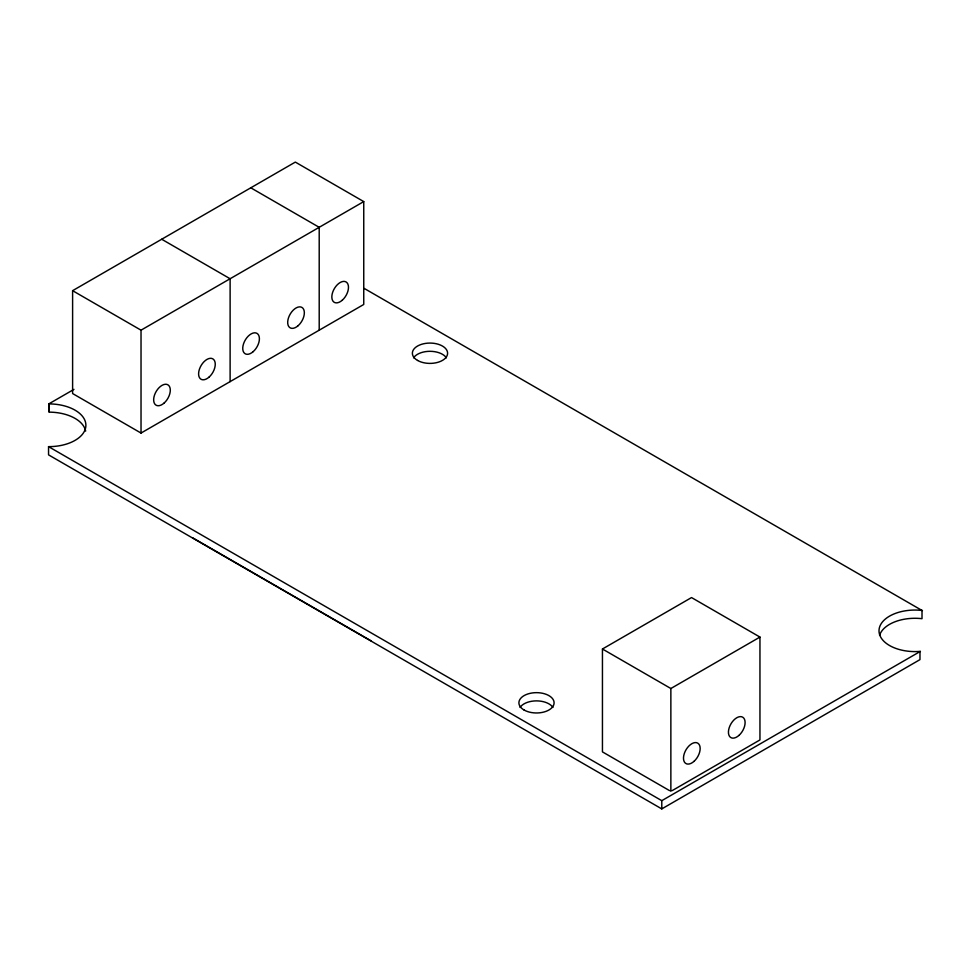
<?xml version="1.0" encoding="UTF-8"?>
<svg xmlns="http://www.w3.org/2000/svg" width="971" height="971" viewBox="0 0 971 971"><rect width="100%" height="100%" fill="white"/><g stroke="black" fill="none" stroke-linecap="round" stroke-linejoin="round"><path stroke-width="1.46" d="M72.607 290.681L295.33 162.096L363.749 201.592L363.749 304.469L141.026 433.054L72.607 393.546L72.607 290.681L141.026 330.176L363.749 201.592M85.654 431.088A36.995 21.362 0 0 0 49.23 412.141L48.999 403.778L73.966 389.371M669.577 790.637L602.445 751.882L602.445 649.004L691.534 597.566L759.953 637.073L759.953 739.938L672.175 790.625M602.445 649.004L670.864 688.512L759.953 637.073M48.999 403.778L49.23 403.912A36.995 21.362 0 0 1 85.885 425.468A36.995 21.362 0 0 1 48.55 446.636L48.55 454.865L661.785 808.904L661.785 800.674L920.423 651.347M661.785 808.904L919.974 659.625L919.974 651.395A35.963 20.767 0 0 1 879.022 630.228A35.963 20.767 0 0 1 922.013 610.456L922.45 610.516M250.785 187.804L319.204 227.311L319.204 330.176M364.259 288.448L922.013 610.456L922.013 618.685A35.963 20.767 0 0 0 879.58 635.325M161.696 239.242L230.115 278.75L230.115 381.615M48.55 446.636L661.785 800.674M192.622 537.8L370.91 640.739M670.864 688.512L670.864 791.377M141.026 330.176L141.026 433.054M49.23 403.912L49.23 412.141M413.537 357.85A17.599 10.159 0 0 1 429.983 351.308A17.599 10.159 0 0 1 446.429 357.85M520.043 707.422A17.599 10.159 0 0 1 536.49 700.88A17.599 10.159 0 0 1 552.936 707.422M524.049 709.995A17.599 10.159 0 0 0 553.494 705.444A17.599 10.159 0 0 0 531.938 693.003A17.599 10.159 0 0 0 524.049 709.995M417.542 360.423A17.599 10.159 0 0 0 446.988 355.872A17.599 10.159 0 0 0 425.432 343.418A17.599 10.159 0 0 0 417.542 360.423M342.314 300.173A11.786 6.797 -60 0 0 346.052 281.93A11.786 6.797 -60 0 0 332.118 294.286A11.786 6.797 -60 0 0 342.314 300.173M253.225 351.611A11.786 6.797 -60 0 0 256.963 333.356A11.786 6.797 -60 0 0 243.029 345.712A11.786 6.797 -60 0 0 253.225 351.611M298.17 325.661A11.786 6.797 -60 0 0 301.908 307.406A11.786 6.797 -60 0 0 287.974 319.762A11.786 6.797 -60 0 0 298.17 325.661M164.135 403.038A11.786 6.797 -60 0 0 167.874 384.795A11.786 6.797 -60 0 0 153.94 397.151A11.786 6.797 -60 0 0 164.135 403.038M209.093 377.088A11.786 6.797 -60 0 0 212.819 358.845A11.786 6.797 -60 0 0 198.885 371.201A11.786 6.797 -60 0 0 209.093 377.088M693.986 761.373A11.786 6.797 -60 0 0 697.712 743.118A11.786 6.797 -60 0 0 683.778 755.474A11.786 6.797 -60 0 0 693.986 761.373M738.931 735.423A11.786 6.797 -60 0 0 742.669 717.168A11.786 6.797 -60 0 0 728.723 729.524A11.786 6.797 -60 0 0 738.931 735.423"/></g></svg>
